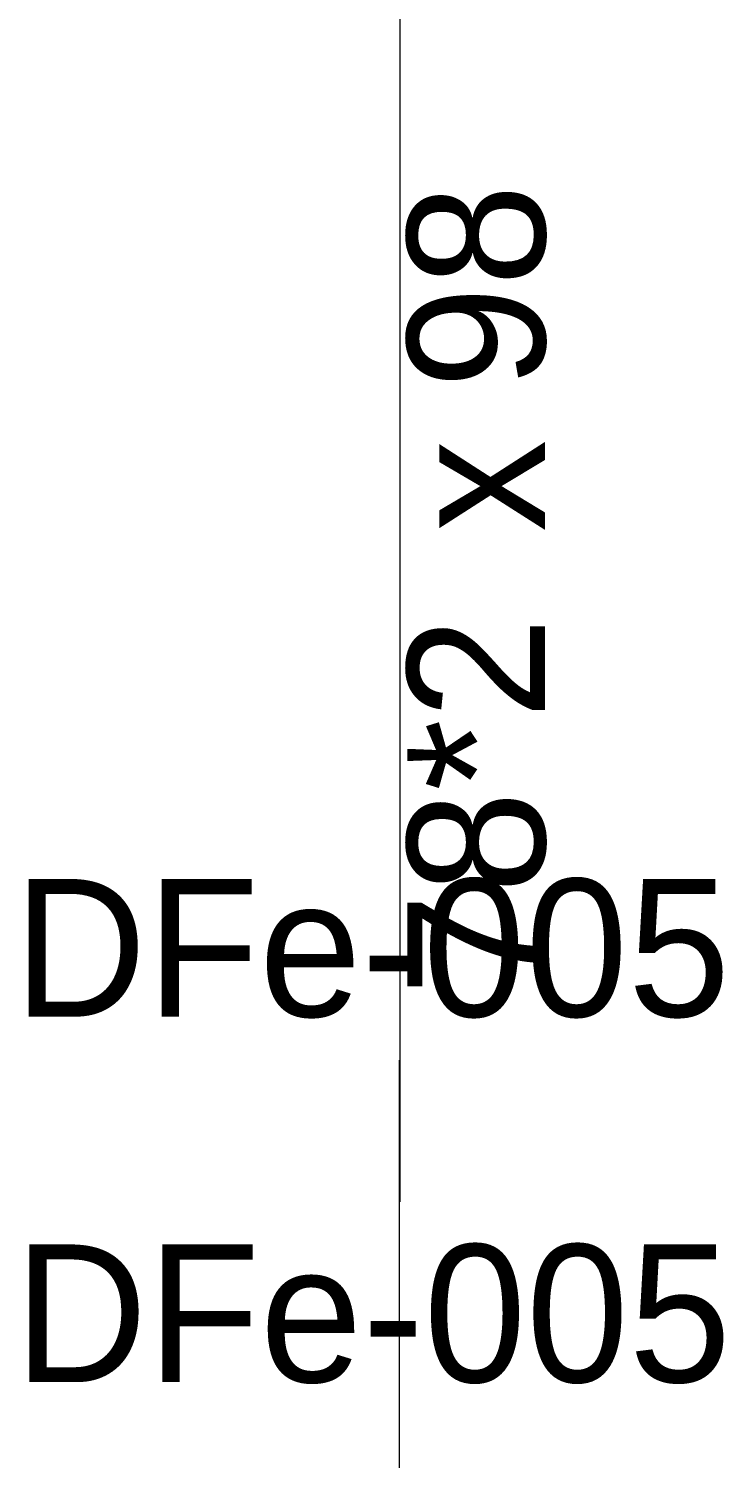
# Model space of a CAD drawing. Header units: metres. Extents: x -208 to 1512, y -277 to 123.
# Drawn here: x 15.833 to 17.346, y -19.256 to -16.141 of the extents above; entities that cross this region are included whole.
import ezdxf

# ---------------------------------------------------------------- set-up
doc = ezdxf.new("R2010")
doc.units = ezdxf.units.M
doc.header["$MEASUREMENT"] = 0
doc.layers.add('325 Dachfenster', color=7, linetype='Continuous')
doc.styles.add('ERSTELLTER_STIL_4', font='')
doc.styles.get('ERSTELLTER_STIL_4').set_extended_font_data('Eurostile')

# ---------------------------------------------------------------- blocks, each defined once
blk = doc.blocks.new('DF Marker 27[471]_4', base_point=(16.64, -22.145))
at = {"layer": '325 Dachfenster', "color": 7, "linetype": 'Continuous', "lineweight": 13}
blk.add_line((16.64, -18.3888), (16.64, -24.0366), dxfattribs=at)
at = {"layer": '325 Dachfenster', "color": 7, "lineweight": 13, "char_height": 0.3, "attachment_point": 7, "style": 'ERSTELLTER_STIL_4'}
for s, insert in [('\\A1;{\\pql;\\pt0;\\fEurostile|b0|i0|c0|p0;\\W1.000000;DFe-005\\fEurostile|b0|i0|c0|p0;\\W1.000000;\\fEurostile|b0|i0|c0|p0;\\W1.000000;\\fEurostile|b0|i0|c0|p0;\\W1.000000;}', (15.8, -18.2981)), ('\\A1;{\\pql;\\pt0;\\fEurostile|b0|i0|c0|p0;\\W1.000000;PH 72\\fEurostile|b0|i0|c0|p0;\\W1.000000;\\A1{\\H.66x;\\S^  ;}\\fEurostile|b0|i0|c0|p0;\\W1.000000;\\fEurostile|b0|i0|c0|p0;\\W1.000000;}', (16.025, -24.0366))]:
    blk.add_mtext(s, dxfattribs=dict(at, insert=insert))
at = {"layer": '325 Dachfenster', "color": 7, "lineweight": 13, "insert": (16.5431, -21.4523), "char_height": 0.3, "attachment_point": 7, "rotation": 90, "style": 'ERSTELLTER_STIL_4'}
blk.add_mtext('\\A1;{\\pql;\\pt0;\\fEurostile|b0|i0|c0|p0;\\W1.000000;78*2\\fEurostile|b0|i0|c0|p0;\\W1.000000;\\A1{\\H.66x;\\S^  ;}\\fEurostile|b0|i0|c0|p0;\\W1.000000; x 98\\fEurostile|b0|i0|c0|p0;\\W1.000000;\\A1{\\H.66x;\\S^  ;}}', dxfattribs=at)
blk = doc.blocks.new('VELUX SlopeRoofBundle[6]_4')
at = {"layer": '325 Dachfenster', "linetype": 'Continuous', "lineweight": 0}
blk.add_line((16.64, -18.3888), (16.64, -24.0366), dxfattribs=at)
at = {"layer": '325 Dachfenster', "color": 7, "lineweight": 13}
blk.add_blockref('DF Marker 27[471]_4', (16.64, -22.145), dxfattribs=at)
at = {"layer": '325 Dachfenster', "linetype": 'Continuous', "lineweight": 0, "insert": (15.8, -18.2981), "char_height": 0.3, "attachment_point": 7, "style": 'ERSTELLTER_STIL_4'}
blk.add_mtext('\\A1;{\\pql;\\pt0;\\fEurostile|b0|i0|c0|p0;\\C7;\\W1.000000;DFe-005\\fEurostile|b0|i0|c0|p0;\\W1.000000;\\fEurostile|b0|i0|c0|p0;\\W1.000000;\\fEurostile|b0|i0|c0|p0;\\W1.000000;}', dxfattribs=at)
blk = doc.blocks.new('Dachfläche_16_4', base_point=(17.97, -22.1008))
at = {"layer": '325 Dachfenster', "linetype": 'Continuous', "lineweight": 0}
blk.add_blockref('VELUX SlopeRoofBundle[6]_4', (0, 0), dxfattribs=at)
blk = doc.blocks.new('DF Marker 27[472]_4', base_point=(16.6419, -14.9413))
at = {"layer": '325 Dachfenster', "color": 7, "linetype": 'Continuous', "lineweight": 13}
blk.add_line((16.6419, -18.6975), (16.6419, -13.0497), dxfattribs=at)
at = {"layer": '325 Dachfenster', "color": 7, "lineweight": 13, "insert": (17.0449, -18.2485), "char_height": 0.3, "attachment_point": 7, "rotation": 90, "style": 'ERSTELLTER_STIL_4'}
blk.add_mtext('\\A1;{\\pql;\\pt0;\\fEurostile|b0|i0|c0|p0;\\W1.000000;78*2\\fEurostile|b0|i0|c0|p0;\\W1.000000;\\A1{\\H.66x;\\S^  ;}\\fEurostile|b0|i0|c0|p0;\\W1.000000; x 98\\fEurostile|b0|i0|c0|p0;\\W1.000000;\\A1{\\H.66x;\\S^  ;}}', dxfattribs=at)
at = {"layer": '325 Dachfenster', "color": 7, "lineweight": 13, "insert": (15.8018, -19.0943), "char_height": 0.3, "attachment_point": 7, "style": 'ERSTELLTER_STIL_4'}
blk.add_mtext('\\A1;{\\pql;\\pt0;\\fEurostile|b0|i0|c0|p0;\\W1.000000;DFe-005\\fEurostile|b0|i0|c0|p0;\\W1.000000;\\fEurostile|b0|i0|c0|p0;\\W1.000000;\\fEurostile|b0|i0|c0|p0;\\W1.000000;}', dxfattribs=at)
blk = doc.blocks.new('VELUX SlopeRoofBundle[11]_4')
at = {"layer": '325 Dachfenster', "linetype": 'Continuous', "lineweight": 0}
blk.add_line((16.6419, -18.6975), (16.6419, -13.0497), dxfattribs=at)
at = {"layer": '325 Dachfenster', "color": 7, "lineweight": 13}
blk.add_blockref('DF Marker 27[472]_4', (16.6419, -14.9413), dxfattribs=at)
at = {"layer": '325 Dachfenster', "linetype": 'Continuous', "lineweight": 0, "insert": (17.0449, -18.2485), "char_height": 0.3, "attachment_point": 7, "rotation": 90, "style": 'ERSTELLTER_STIL_4'}
blk.add_mtext('\\A1;{\\pql;\\pt0;\\fEurostile|b0|i0|c0|p0;\\C7;\\W1.000000;78*2\\fEurostile|b0|i0|c0|p0;\\W1.000000;\\A1{\\H.66x;\\S^  ;}\\fEurostile|b0|i0|c0|p0;\\W1.000000; x 98\\fEurostile|b0|i0|c0|p0;\\W1.000000;\\A1{\\H.66x;\\S^  ;}}', dxfattribs=at)
at = {"layer": '325 Dachfenster', "linetype": 'Continuous', "lineweight": 0, "insert": (15.8018, -19.0943), "char_height": 0.3, "attachment_point": 7, "style": 'ERSTELLTER_STIL_4'}
blk.add_mtext('\\A1;{\\pql;\\pt0;\\fEurostile|b0|i0|c0|p0;\\C7;\\W1.000000;DFe-005\\fEurostile|b0|i0|c0|p0;\\W1.000000;\\fEurostile|b0|i0|c0|p0;\\W1.000000;\\fEurostile|b0|i0|c0|p0;\\W1.000000;}', dxfattribs=at)
blk = doc.blocks.new('Dachfläche_23_4', base_point=(17.9369, -14.8439))
at = {"layer": '325 Dachfenster', "linetype": 'Continuous', "lineweight": 0}
blk.add_blockref('VELUX SlopeRoofBundle[11]_4', (0, 0), dxfattribs=at)

msp = doc.modelspace()

# ---------------------------------------------------------------- block references
at = {"layer": '325 Dachfenster', "color": 7, "linetype": 'Continuous', "lineweight": 13, "true_color": 0xf4f4f4}
msp.add_blockref('Dachfläche_16_4', (17.97, -22.1008), dxfattribs=at)

# ---------------------------------------------------------------- next in the draw order: block references
msp.add_blockref('Dachfläche_23_4', (17.9369, -14.8439), dxfattribs=at)

doc.saveas('drawing.dxf')
